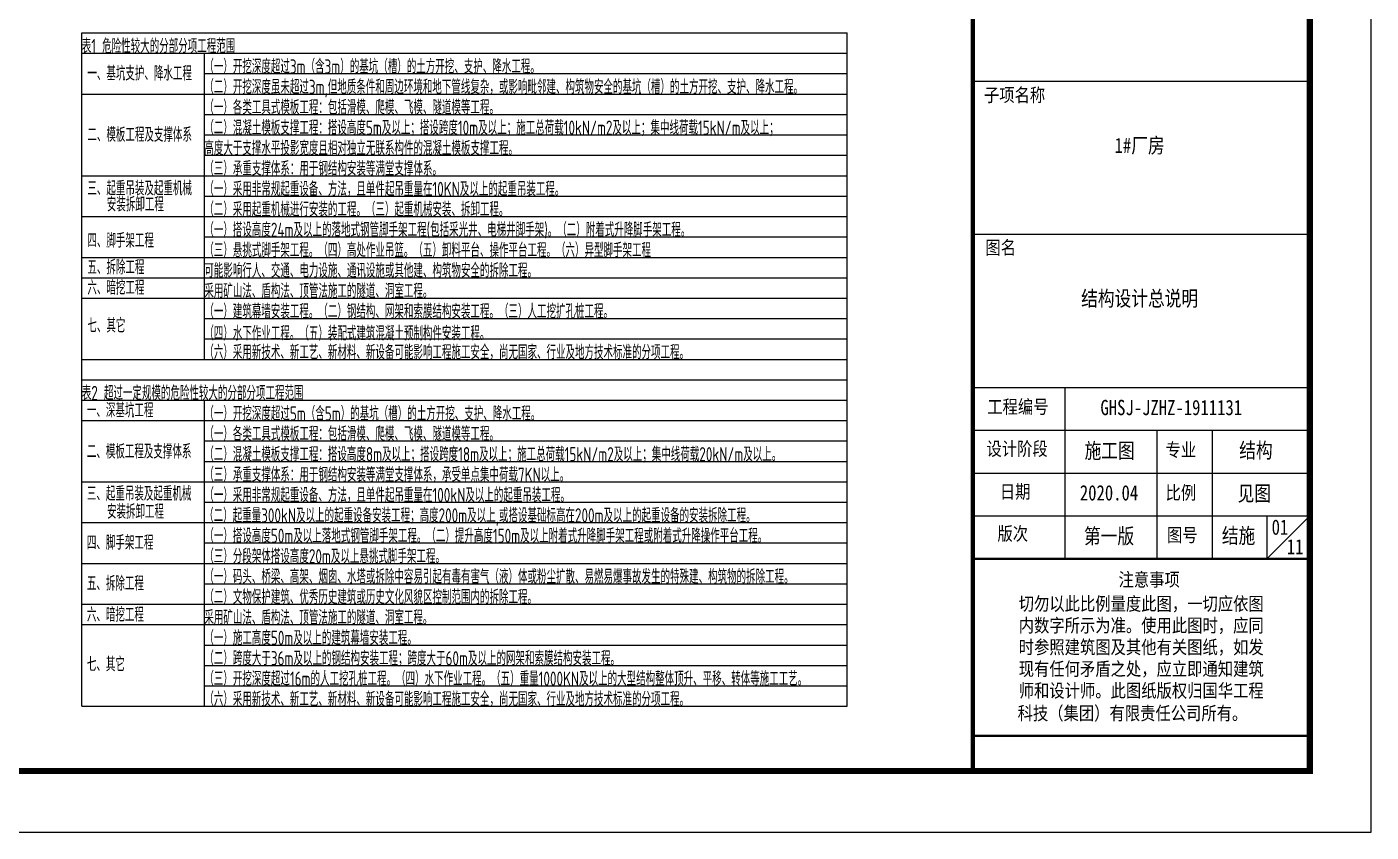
# Model space of a CAD drawing. Extents: x 8844666 to 9156203, y 1662182 to 2655606.
# Drawn here: x 8960084 to 8993003, y 2556906 to 2576634 of the extents above; entities that cross this region are included whole.
import ezdxf
from ezdxf.enums import TextEntityAlignment as Align

# ---------------------------------------------------------------- set-up
doc = ezdxf.new("R2010")
doc.units = 0
doc.header["$LTSCALE"] = 1000
doc.header["$MEASUREMENT"] = 0
doc.layers.get('0').update_dxf_attribs({"linetype": 'CONTINUOUS'})
for name, color, linetype in [('JZSM', 3, 'CONTINUOUS'), ('PP-PM-TK', 7, 'CONTINUOUS'), ('PUB_TEXT', 7, 'CONTINUOUS'), ('PUB_TITLE', 4, 'CONTINUOUS')]:
    doc.layers.add(name, color=color, linetype=linetype)
doc.styles.add('TQ', font='txt.shx', dxfattribs={"width": 0.8, "bigfont": 'hztxt.shx'})
doc.styles.add('TSSD_REIN', font='atssdeng.shx', dxfattribs={"width": 0.7, "bigfont": 'atssdchn.shx'})
doc.styles.add('仿宋', font='', dxfattribs={"width": 0.8})
doc.styles.get('仿宋').set_extended_font_data('SimSun')

# ---------------------------------------------------------------- blocks, each defined once
blk = doc.blocks.new('A2 TK 2019')
at = {"layer": 'PP-PM-TK', "color": 4}
for p, q in [((7035935, 1986448), (7041435, 1986448)), ((7035935, 1983948), (7041435, 1983948)), ((7035935, 1981448), (7041435, 1981448)), ((7037435, 1981448), (7037435, 1978648)), ((7035935, 1980748), (7041435, 1980748)), ((7038935, 1980748), (7038935, 1978648)), ((7039840, 1980748), (7039840, 1978648)), ((7035935, 1980048), (7041435, 1980048)), ((7035935, 1979348), (7041435, 1979348)), ((7041435, 1979348), (7040735, 1978648)), ((7040735, 1979348), (7040735, 1978648))]:
    blk.add_line(p, q, dxfattribs=at)
at = {"layer": 'PP-PM-TK', "color": 4, "const_width": 70}
blk.add_lwpolyline([(7035935, 2015184), (7041435, 2015184), (7041435, 1975184), (7035935, 1975184)], close=True, dxfattribs=at)
at = {"layer": 'PP-PM-TK', "color": 4, "const_width": 40}
for points in [[(7035935, 1978648), (7041435, 1978648)], [(7035935, 1975756), (7041435, 1975756)]]:
    blk.add_lwpolyline(points, dxfattribs=at)
at = {"layer": 'PUB_TEXT', "color": 2, "style": 'TQ'}
for s, p in [('子项名称', (7036114, 1986089)), ('图名', (7036138, 1983596)), ('工程编号', (7036169, 1980997)), ('设计阶段', (7036156, 1980311)), ('专业', (7039080, 1980294)), ('日期', (7036374, 1979611)), ('比例', (7039080, 1979594)), ('版次', (7036335, 1978925)), ('图号', (7039103, 1978902)), ('注意事项', (7038312, 1978175)), ('切勿以此比例量度此图，一切应依图', (7036682, 1977780)), ('内数字所示为准。使用此图时，应同', (7036682, 1977426)), ('时参照建筑图及其他有关图纸，如发', (7036682, 1977071)), ('现有任何矛盾之处，应立即通知建筑', (7036682, 1976716)), ('师和设计师。此图纸版权归国华工程', (7036682, 1976361)), ('科技（集团）有限责任公司所有。', (7036664, 1975992))]:
    blk.add_text(s, height=250, dxfattribs=at).set_placement(p)
at = {"layer": 'PUB_TITLE', "color": 0, "style": '仿宋', "width": 0.8}
blk.add_text('1#厂房', height=250, dxfattribs=at).set_placement((7038656, 1985275), align=Align.CENTER)
for s, p in [('GHSJ-JZHZ-1911131', (7038016, 1980994)), ('施工图', (7037757, 1980289)), ('结构', (7040282, 1980294)), ('2020.04', (7037680, 1979601)), ('见图', (7040256, 1979591)), ('第一版', (7037748, 1978895)), ('结施', (7039998, 1978901)), ('11', (7041059, 1978720))]:
    blk.add_text(s, height=250, dxfattribs=at).set_placement(p)

msp = doc.modelspace()

# ---------------------------------------------------------------- linework, layer by layer
at = {"layer": 'JZSM'}
for p, q in [((8961429.8, 2576487), (8980175.3, 2576487)), ((8961429.8, 2559989.9), (8961429.8, 2576487)), ((8980175.3, 2559989.9), (8980175.3, 2576487)), ((8961429.8, 2575987.5), (8980175.3, 2575987.5)), ((8964429.8, 2568488.9), (8964429.8, 2575987.5)), ((8964429.8, 2575488), (8980175.3, 2575488)), ((8961429.8, 2574988), (8980175.3, 2574988)), ((8964429.8, 2574488), (8980175.3, 2574488)), ((8964429.8, 2573988), (8980175.3, 2573988)), ((8964429.8, 2573488), (8980175.3, 2573488)), ((8961429.8, 2572988), (8980175.3, 2572988)), ((8964429.8, 2572488), (8980175.3, 2572488)), ((8961429.8, 2571988), (8980175.3, 2571988)), ((8964429.8, 2571488), (8980175.3, 2571488)), ((8961429.8, 2570988), (8980175.3, 2570988)), ((8961429.8, 2570488.4), (8980175.3, 2570488.4)), ((8961429.8, 2569988.9), (8980175.3, 2569988.9)), ((8964429.8, 2569488.9), (8980175.3, 2569488.9)), ((8964429.8, 2568988.9), (8980175.3, 2568988.9)), ((8961429.8, 2568488.9), (8980175.3, 2568488.9)), ((8961429.8, 2567988.9), (8980175.3, 2567988.9)), ((8961429.8, 2567488.9), (8980175.3, 2567488.9)), ((8964429.8, 2559989.9), (8964429.8, 2567488.9)), ((8961429.8, 2566988.9), (8980175.3, 2566988.9)), ((8964429.8, 2566488.9), (8980175.3, 2566488.9)), ((8964429.8, 2565988.9), (8980175.3, 2565988.9)), ((8961429.8, 2565488.9), (8980175.3, 2565488.9)), ((8964429.8, 2564989.4), (8980175.3, 2564989.4)), ((8961429.8, 2564489.9), (8980175.3, 2564489.9)), ((8964429.8, 2563989.9), (8980175.3, 2563989.9)), ((8961429.8, 2563489.9), (8980175.3, 2563489.9)), ((8964429.8, 2562989.9), (8980175.3, 2562989.9)), ((8961429.8, 2562489.9), (8980175.3, 2562489.9)), ((8961429.8, 2561989.9), (8980175.3, 2561989.9)), ((8964429.8, 2561489.9), (8980175.3, 2561489.9)), ((8964429.8, 2560989.9), (8980175.3, 2560989.9)), ((8964429.8, 2560489.9), (8980175.3, 2560489.9)), ((8961429.8, 2559989.9), (8980175.3, 2559989.9))]:
    msp.add_line(p, q, dxfattribs=at)
at = {"layer": 'PUB_TITLE'}
msp.add_lwpolyline([(8903902.8, 2556906.3), (8993002.8, 2556906.3), (8993002.8, 2619906.3), (8903902.8, 2619906.3)], close=True, dxfattribs=at)
at = {"layer": 'PUB_TITLE', "const_width": 150}
msp.add_lwpolyline([(8907652.8, 2558406.3), (8991502.8, 2558406.3), (8991502.8, 2618406.3), (8907652.8, 2618406.3)], close=True, dxfattribs=at)

# ---------------------------------------------------------------- block references
at = {"xscale": 1.5, "yscale": 1.5, "zscale": 1.5}
msp.add_blockref('A2 TK 2019', (-1570650, -404369.4), dxfattribs=at)

# ---------------------------------------------------------------- texts
at = {"layer": 'JZSM', "style": 'TSSD_REIN', "width": 0.7}
for s, p in [('表1 危险性较大的分部分项工程范围', (8961429.8, 2575987.5)), ('（一）开挖深度超过3m（含3m）的基坑（槽）的土方开挖、支护、降水工程。', (8964429.8, 2575488)), ('一、基坑支护、降水工程', (8961565.8, 2575319.4)), ('（二）开挖深度虽未超过3m,但地质条件和周边环境和地下管线复杂，或影响毗邻建、构筑物安全的基坑（槽）的土方开挖、支护、降水工程。', (8964429.8, 2574988)), ('（一）各类工具式模板工程：包括滑模、爬模、飞模、隧道模等工程。', (8964429.8, 2574488)), ('（二）混凝土模板支撑工程：搭设高度5m及以上；搭设跨度10m及以上；施工总荷载10kN/m2及以上；集中线荷载15kN/m及以上；', (8964429.8, 2573988)), ('二、模板工程及支撑体系', (8961565.8, 2573817.7)), ('高度大于支撑水平投影宽度且相对独立无联系构件的混凝土模板支撑工程。 ', (8964429.8, 2573488)), ('（三）承重支撑体系：用于钢结构安装等满堂支撑体系。', (8964429.8, 2572988)), ('三、起重吊装及起重机械', (8961565.8, 2572504.6)), ('（一）采用非常规起重设备、方法，且单件起吊重量在10KN及以上的起重吊装工程。', (8964429.8, 2572488)), ('安装拆卸工程', (8962042.7, 2572110.9)), ('（二）采用起重机械进行安装的工程。（三）起重机械安装、拆卸工程。', (8964429.8, 2571988)), ('四、脚手架工程', (8961565.8, 2571225.3)), ('（一）搭设高度24m及以上的落地式钢管脚手架工程(包括采光井、电梯井脚手架)。（二）附着式升降脚手架工程。  ', (8964429.8, 2571488)), ('（三）悬挑式脚手架工程。（四）高处作业吊篮。（五）卸料平台、操作平台工程。（六）异型脚手架工程', (8964429.8, 2570988)), ('五、拆除工程', (8961565.8, 2570569.7)), ('可能影响行人、交通、电力设施、通讯设施或其他建、构筑物安全的拆除工程。', (8964429.8, 2570488.4)), ('六、暗挖工程', (8961565.8, 2570070.7)), ('采用矿山法、盾构法、顶管法施工的隧道、洞室工程。', (8964429.8, 2569988.9)), ('（一）建筑幕墙安装工程。（二）钢结构、网架和索膜结构安装工程。（三）人工挖扩孔桩工程。', (8964429.8, 2569488.9)), ('七、其它', (8961565.8, 2569142.8)), ('（四）水下作业工程。（五）装配式建筑混凝土预制构件安装工程。', (8964429.8, 2568950.7)), ('（六）采用新技术、新工艺、新材料、新设备可能影响工程施工安全，尚无国家、行业及地方技术标准的分项工程。', (8964429.8, 2568488.9)), ('表2 超过一定规模的危险性较大的分部分项工程范围', (8961429.8, 2567488.9)), ('一、深基坑工程', (8961553.5, 2567064.6)), ('（一）开挖深度超过5m（含5m）的基坑（槽）的土方开挖、支护、降水工程。', (8964429.8, 2566985.2)), ('（一）各类工具式模板工程：包括滑模、爬模、飞模、隧道模等工程。', (8964429.8, 2566488.9)), ('二、模板工程及支撑体系', (8961553.5, 2566056.8)), ('（二）混凝土模板支撑工程：搭设高度8m及以上；搭设跨度18m及以上；施工总荷载15kN/m2及以上；集中线荷载20kN/m及以上。', (8964429.8, 2565988.9)), ('（三）承重支撑体系：用于钢结构安装等满堂支撑体系，承受单点集中荷载7KN以上。', (8964429.8, 2565488.9)), ('三、起重吊装及起重机械', (8961553.5, 2565024.7)), ('（一）采用非常规起重设备、方法，且单件起吊重量在100kN及以上的起重吊装工程。', (8964429.8, 2564989.4)), ('安装拆卸工程', (8962045.5, 2564582.4)), ('（二）起重量300kN及以上的起重设备安装工程；高度200m及以上,或搭设基础标高在200m及以上的起重设备的安装拆除工程。', (8964425.1, 2564489.9)), ('（一）搭设高度50m及以上落地式钢管脚手架工程。（二）提升高度150m及以上附着式升降脚手架工程或附着式升降操作平台工程。', (8964429.8, 2563989.9)), ('四、脚手架工程', (8961553.5, 2563822.6)), ('（三）分段架体搭设高度20m及以上悬挑式脚手架工程。', (8964429.8, 2563489.9)), ('（一）码头、桥梁、高架、烟囱、水塔或拆除中容易引起有毒有害气（液）体或粉尘扩散、易燃易爆事故发生的特殊建、构筑物的拆除工程。', (8964429.8, 2562989.9)), ('五、拆除工程', (8961553.5, 2562823.8)), ('（二）文物保护建筑、优秀历史建筑或历史文化风貌区控制范围内的拆除工程。', (8964429.8, 2562489.9)), ('六、暗挖工程', (8961553.5, 2562058.4)), ('采用矿山法、盾构法、顶管法施工的隧道、洞室工程。', (8964429.8, 2561989.9)), ('（一）施工高度50m及以上的建筑幕墙安装工程。', (8964429.8, 2561489.9)), ('七、其它', (8961553.5, 2560844.1)), ('（二）跨度大于36m及以上的钢结构安装工程；跨度大于60m及以上的网架和索膜结构安装工程。', (8964429.8, 2560989.9)), ('（三）开挖深度超过16m的人工挖孔桩工程。（四）水下作业工程。（五）重量1000KN及以上的大型结构整体顶升、平移、转体等施工工艺。', (8964429.8, 2560489.9)), ('（六）采用新技术、新工艺、新材料、新设备可能影响工程施工安全，尚无国家、行业及地方技术标准的分项工程。', (8964429.8, 2559989.9))]:
    msp.add_text(s, height=350, dxfattribs=at).set_placement(p)
at = {"layer": 'PUB_TITLE', "color": 6, "style": '仿宋', "width": 0.8}
msp.add_text('结构设计总说明', height=375, dxfattribs=at).set_placement((8987334, 2569793.4), align=Align.CENTER)
msp.add_text('01', height=375, dxfattribs=at).set_placement((8990566.4, 2564190.3))

doc.saveas('drawing.dxf')
